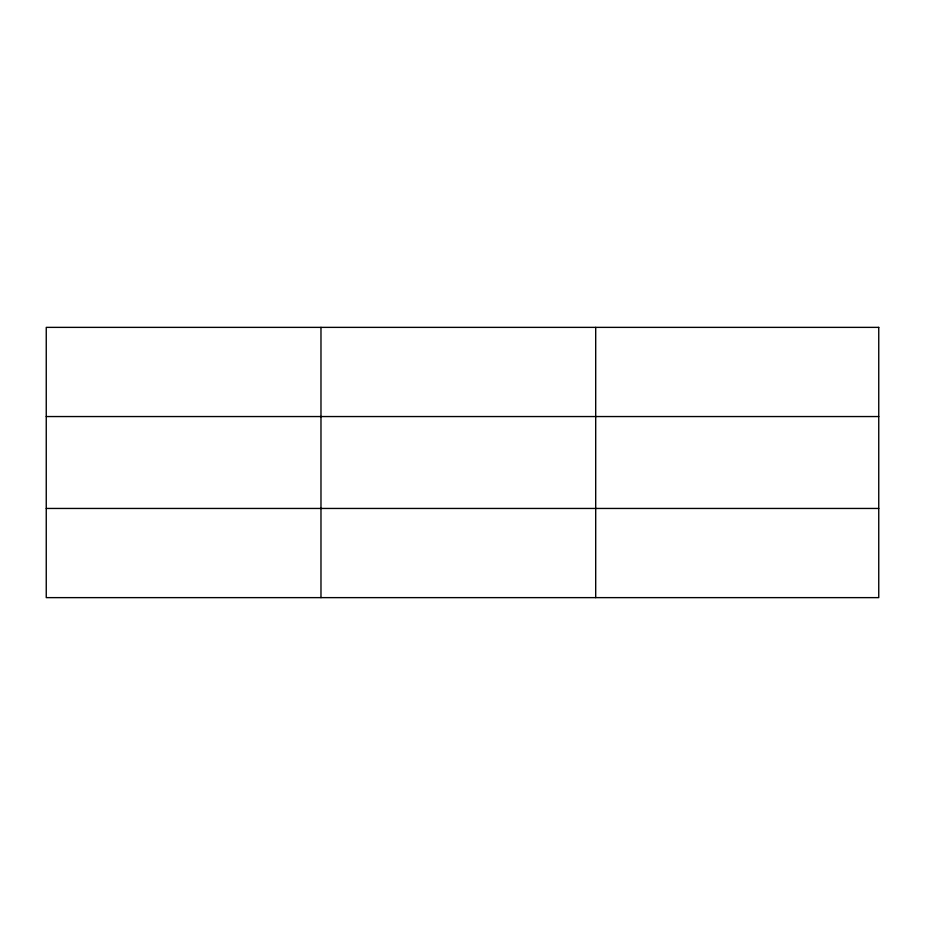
<?xml version="1.0" encoding="UTF-8"?>
<svg xmlns="http://www.w3.org/2000/svg" width="925" height="925" viewBox="0 0 925 925"><rect width="100%" height="100%" fill="white"/><g stroke="black" fill="none" stroke-linecap="round" stroke-linejoin="round"><path stroke-width="1.39" d="M320.975 597.631L320.975 327.369M595.7 597.631L595.7 327.369M46.25 416.551L878.75 416.551M46.25 508.449L878.75 508.449M878.75 327.369L46.25 327.369L46.25 597.631L878.75 597.631L878.75 327.369"/></g></svg>
